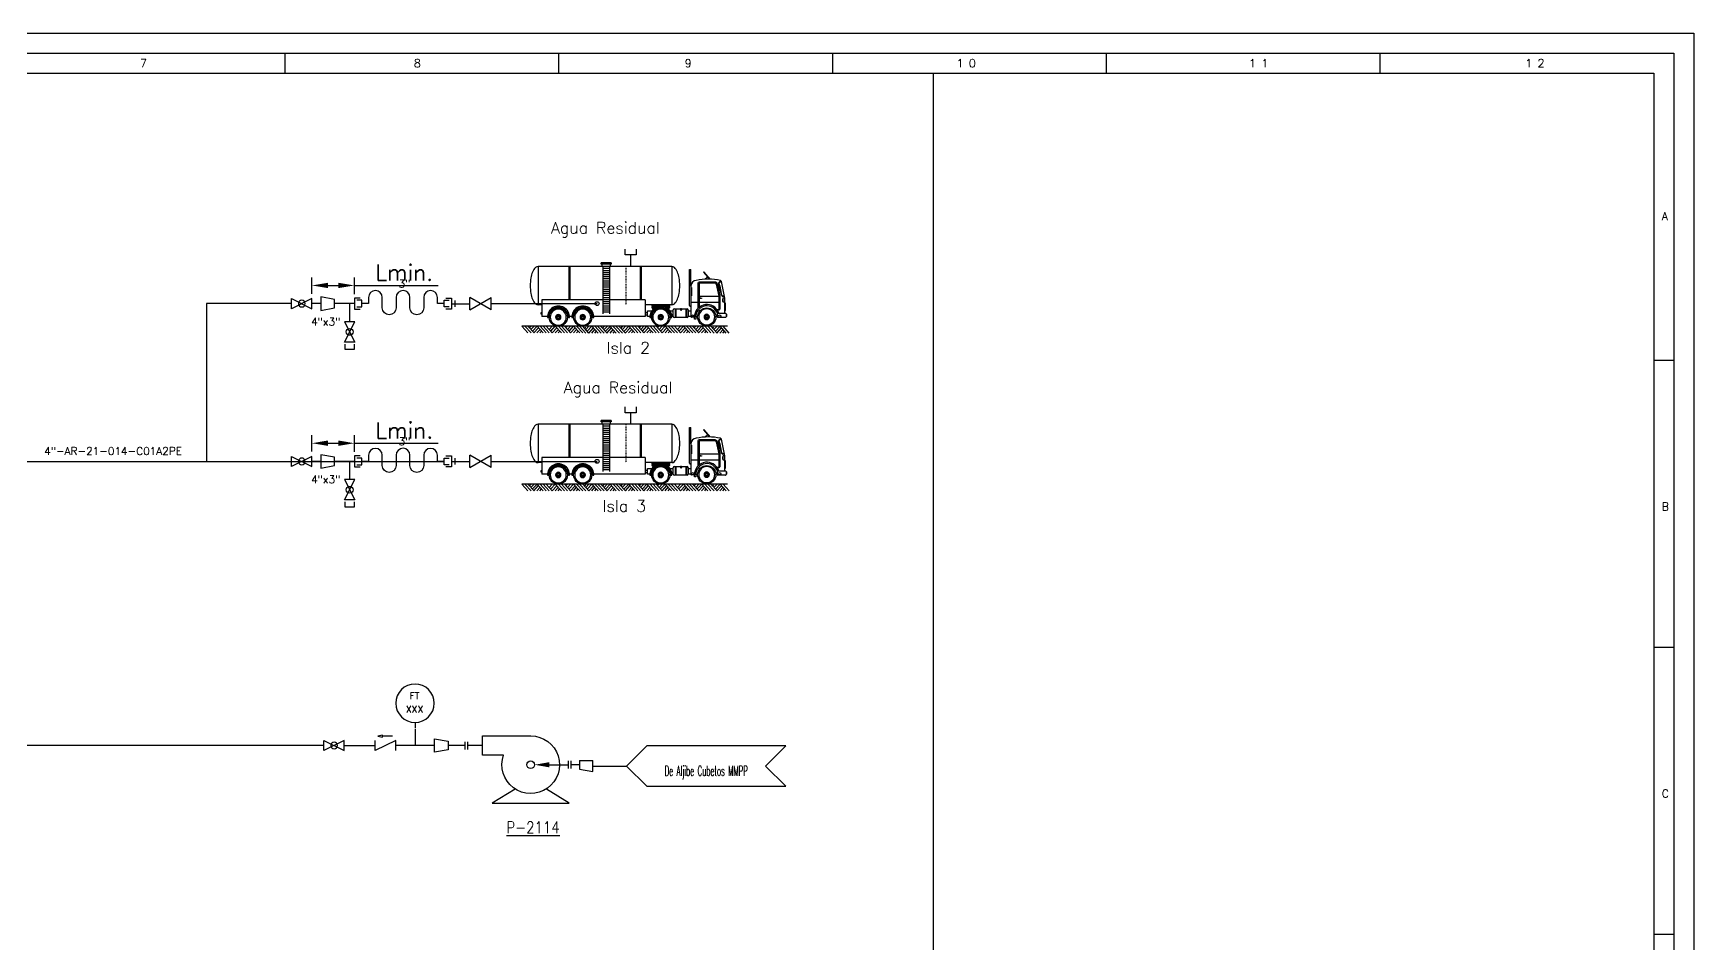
# Model space of a CAD drawing. Header units: millimetres. Extents: x 559 to 3993, y 623 to 920.
# Drawn here: x 1765.3 to 1972.6, y 805.9 to 919.5 of the extents above; entities that cross this region are included whole.
import ezdxf
from ezdxf.enums import TextEntityAlignment as Align

# ---------------------------------------------------------------- set-up
doc = ezdxf.new("R2010")
doc.units = ezdxf.units.MM
doc.linetypes.add('RAYITAS', pattern=[0.375, 0.25, -0.125])
for name, color, linetype in [('CAJETIN', 1, 'Continuous'), ('CARGACAMIONES', 7, 'Continuous'), ('COTAS', 4, 'Continuous'), ('EQUIPOS', 5, 'Continuous'), ('FORMATO', 7, 'Continuous'), ('INSTRUMENTOS', 1, 'Continuous'), ('TEX', 7, 'Continuous'), ('TEXTO-VALVULAS Y ACCESORIOS', 7, 'Continuous'), ('TUBERIA', 5, 'Continuous'), ('VALVULAS Y ACCESORIOS', 1, 'Continuous')]:
    doc.layers.add(name, color=color, linetype=linetype)
doc.styles.add('PY', font='ROMANS.shx')
doc.styles.add('PY1', font='ROMANS.shx', dxfattribs={"width": 0.8})
doc.linetypes.add('SEÑAL_MECANICA2', pattern='A,4.411183,["o",PY,S=4.130212,R=360,X=0,Y=-1.374288],0.588817,-0.374158,["",PY,S=2,R=360,X=0,Y=-0.688262],-2.183682', length=7.55784)
doc.dimstyles.new('1-5', dxfattribs={"dimtxt": 2, "dimasz": 2, "dimexe": 1, "dimexo": 0.5, "dimgap": 0.6, "dimtad": 1, "dimdec": 0, "dimlfac": 5, "dimzin": 0, "dimdsep": 46, "dimtxsty": 'PY', "dimcen": 0.7, "dimclrd": 4, "dimclre": 4, "dimclrt": 7, "dimazin": 0, "dimtfac": 1, "dimtdec": 0, "dimtofl": 0, "dimtmove": 0, "dimatfit": 3, "dimfxl": 1, "dimtolj": 1, "dimtzin": 0, "dimarcsym": 0})

# ---------------------------------------------------------------- blocks, each defined once
blk = doc.blocks.new('BANDERA DE FLUJO')
at = {"layer": 'TEX', "color": 1, "ltscale": 0.1, "flags": 128}
blk.add_lwpolyline([(-4, 4), (-31.46, 4), (-27.46, 0), (-31.46, -4), (-4, -4), (0, 0)], close=True, dxfattribs=at)
at = {"layer": 'TEX', "style": 'PY1', "width": 0.8}
for tag, p in [('ETIQUETA-LINEA-1', (-15.73, 0.61)), ('ETIQUETA-LINEA-2', (-15.73, -2.91))]:
    blk.add_attdef(tag, text='', height=2, dxfattribs=at).set_placement(p, align=Align.CENTER)
blk = doc.blocks.new('SEÑAL CIR')
at = {"color": 1}
blk.add_circle((0, 5.7), 5.7, dxfattribs=at)
at = {"layer": 'INSTRUMENTOS', "linetype": 'Continuous', "style": 'PY', "flags": 4}
for p in [(0.18, 6.94), (0.13, 2.95)]:
    blk.add_attdef('---', text='', height=2, dxfattribs=at).set_placement(p, align=Align.CENTER)
blk = doc.blocks.new('VALV GLOB-V')
at = {"layer": 'INSTRUMENTOS', "color": 1, "flags": 128}
blk.add_lwpolyline([(5.7, -1.43), (5.7, 1.43), (0, -1.43), (0, 1.43)], close=True, dxfattribs=at)
at = {"layer": 'INSTRUMENTOS', "color": 1}
blk.add_circle((2.85, 0), 0.95, dxfattribs=at)
at = {"layer": 'INSTRUMENTOS', "color": 7, "linetype": 'SEÑAL_MECANICA2', "style": 'PY'}
blk.add_attdef('REF.', text='', height=2, dxfattribs=at).set_placement((3, -3.37), align=Align.MIDDLE)
blk = doc.blocks.new('REDUCCION')
at = {"color": 1}
for p, q in [((0, 2), (0, -2)), ((4, 1.25), (0, 2)), ((4, -1.25), (4, 1.25)), ((0, -2), (4, -1.25))]:
    blk.add_line(p, q, dxfattribs=at)
at = {"style": 'PY1', "width": 0.8}
blk.add_attdef('.', text='', height=2, dxfattribs=at).set_placement((2, -3.65), align=Align.MIDDLE)
blk = doc.blocks.new('FLECHA')
at = {"color": 1}
blk.add_solid([(-0.88, -5), (0.87, -5), (0, 0)], dxfattribs=at)
blk = doc.blocks.new('VALVULA RETENCION')
at = {"layer": 'VALVULAS Y ACCESORIOS'}
blk.add_line((0.79, 2.4), (3.43, 2.4), dxfattribs=at)
at = {"layer": 'VALVULAS Y ACCESORIOS', "flags": 128}
blk.add_lwpolyline([(0, -1.33), (0, 1.33), (5.33, -1.33), (5.33, 1.33)], dxfattribs=at)
blk.add_lwpolyline([(4.65, 2.4), (3.43, 2.14), (3.43, 2.66)], close=True, dxfattribs=at)
at = {"layer": 'TEXTO-VALVULAS Y ACCESORIOS', "linetype": 'SEÑAL_MECANICA2', "style": 'PY1', "width": 0.8}
blk.add_attdef('REF.', text='', height=2, dxfattribs=at).set_placement((2.94, -3.07), align=Align.MIDDLE)
blk = doc.blocks.new('CAMION CISTERNA ALZ')
at = {"layer": 'CAJETIN', "color": 4, "linetype": 'RAYITAS'}
blk.add_line((38.62, 22.25), (38.62, 7.95), dxfattribs=at)
at = {"layer": 'CARGACAMIONES', "color": 4, "linetype": 'ByBlock'}
for p, q in [((55.71, 22.25), (6.06, 22.25)), ((6.06, 22.25), (6.06, 7.95)), ((17.4, 22.25), (17.4, 9.88)), ((17.83, 22.25), (17.83, 9.88)), ((33.2, 23.63), (29.46, 23.63)), ((29.46, 23.13), (29.46, 23.63)), ((33.2, 23.38), (29.46, 23.38)), ((33.2, 23.13), (29.46, 23.13)), ((29.73, 23.13), (29.73, 22.25)), ((30.12, 22.09), (30.12, 4.63)), ((32.54, 21.43), (30.12, 21.43)), ((32.54, 20.66), (30.12, 20.66)), ((32.54, 19.89), (30.12, 19.89)), ((32.54, 19.12), (30.12, 19.12)), ((32.54, 22.09), (32.54, 4.63)), ((32.91, 22.25), (32.91, 23.13)), ((33.2, 23.63), (33.2, 23.13)), ((43.94, 22.25), (43.94, 9.88)), ((44.37, 22.25), (44.37, 9.88)), ((55.71, 22.25), (55.71, 7.95)), ((62.23, 7.75), (62.23, 21.05)), ((62.23, 21.05), (62.83, 21.05)), ((62.83, 14.9), (62.83, 21.05)), ((67.49, 20.16), (69.67, 17.49)), ((67.79, 20.16), (67.49, 20.16)), ((69.97, 17.48), (67.79, 20.16)), ((32.54, 18.34), (30.12, 18.34)), ((32.54, 17.57), (30.12, 17.57)), ((32.54, 16.8), (30.12, 16.8)), ((32.54, 16.03), (30.12, 16.03)), ((32.54, 15.26), (30.12, 15.26)), ((32.54, 14.48), (30.12, 14.48)), ((32.54, 13.71), (30.12, 13.71)), ((32.54, 12.94), (30.12, 12.94)), ((62.83, 15), (62.83, 3.58)), ((62.83, 14.3), (63.22, 14.3)), ((62.83, 13.91), (63.22, 13.91)), ((62.83, 13.51), (63.22, 13.51)), ((62.83, 13.11), (63.22, 13.11)), ((62.83, 12.71), (63.22, 12.71)), ((65.41, 15.99), (65.41, 6.68)), ((71.82, 16.39), (65.81, 16.39)), ((65.81, 15.79), (65.81, 7.05)), ((71.82, 15.99), (66.01, 15.99)), ((69.05, 18.25), (68.14, 17.46)), ((72.2, 15.68), (73.15, 11.18)), ((72.59, 15.76), (73.06, 13.57)), ((73.06, 13.41), (73.06, 15.39)), ((73.06, 15.39), (73.35, 15.39)), ((73.35, 13.41), (73.06, 13.41)), ((73.09, 13.41), (73.55, 11.22)), ((73.15, 15.39), (73.15, 16.19)), ((73.15, 13.41), (73.15, 12.61)), ((73.15, 12.61), (73.55, 12.61)), ((73.39, 15.36), (73.23, 16.13)), ((73.53, 15.18), (73.32, 16.15)), ((73.35, 15.39), (73.35, 13.41)), ((74.15, 16.49), (73.52, 16.49)), ((74.18, 16.39), (73.52, 16.39)), ((74.2, 11.52), (73.69, 13.95)), ((74.3, 11.54), (73.74, 14.16)), ((75.44, 10.43), (74.12, 16.67)), ((7.45, 7.95), (6.06, 7.95)), ((45.78, 9.88), (7.45, 9.88)), ((7.45, 9.88), (7.45, 3.68)), ((32.54, 12.17), (30.12, 12.17)), ((32.54, 11.39), (30.12, 11.39)), ((32.54, 10.62), (30.12, 10.62)), ((32.54, 9.85), (30.12, 9.85)), ((32.54, 9.08), (30.12, 9.08)), ((32.54, 8.3), (30.12, 8.3)), ((32.54, 7.53), (30.12, 7.53)), ((32.54, 6.75), (30.12, 6.75)), ((45.78, 9.88), (45.78, 3.68)), ((55.71, 7.95), (45.78, 7.95)), ((48.23, 7.85), (48.23, 7.45)), ((54.98, 7.85), (48.23, 7.85)), ((48.23, 7.45), (51.01, 7.45)), ((50.24, 7.25), (48.23, 7.25)), ((48.23, 7.25), (48.23, 6.85)), ((48.23, 6.85), (49.44, 6.85)), ((48.43, 6.85), (48.92, 6.47)), ((48.73, 7.85), (48.73, 7.95)), ((49.32, 7.45), (49.32, 7.25)), ((52.3, 7.45), (54.98, 7.45)), ((54.98, 7.25), (53.07, 7.25)), ((53.87, 6.85), (54.98, 6.85)), ((53.89, 7.45), (53.89, 7.25)), ((54.78, 6.85), (54.34, 6.51)), ((54.49, 7.85), (54.49, 7.95)), ((54.98, 7.45), (54.98, 7.85)), ((54.98, 6.85), (54.98, 7.25)), ((56.67, 6.46), (58.95, 6.46)), ((56.97, 6.46), (56.97, 3.28)), ((57.17, 6.46), (57.17, 3.28)), ((58.95, 6.46), (58.95, 6.16)), ((59.35, 6.46), (61.44, 6.46)), ((59.35, 6.46), (59.35, 6.16)), ((60.94, 6.46), (60.94, 3.28)), ((61.14, 6.46), (61.14, 3.28)), ((62.83, 7.35), (62.63, 7.35)), ((62.83, 12.32), (63.22, 12.32)), ((62.83, 11.92), (63.22, 11.92)), ((62.83, 11.52), (63.22, 11.52)), ((65.41, 8.84), (62.83, 8.84)), ((73.15, 11.12), (65.81, 11.12)), ((73.15, 8.84), (65.81, 8.84)), ((66.1, 10.33), (66.1, 10.53)), ((66.1, 10.53), (66.5, 10.53)), ((66.8, 10.33), (66.1, 10.33)), ((66.8, 10.53), (66.8, 10.33)), ((73.15, 11.18), (73.15, 6.16)), ((73.55, 11.22), (73.55, 6.36)), ((74.55, 10.13), (74.55, 9.24)), ((74.64, 10.33), (74.64, 9.14)), ((75.27, 11.22), (74.69, 11.22)), ((75.29, 11.12), (74.69, 11.12)), ((75.44, 10.43), (74.74, 10.43)), ((74.74, 9.04), (75.44, 9.04)), ((75.44, 8.94), (75.24, 8.94)), ((75.44, 8.74), (75.24, 8.74)), ((75.34, 8.74), (75.34, 5.76)), ((75.44, 4.87), (75.44, 10.43)), ((75.44, 8.64), (75.54, 8.64)), ((75.54, 8.64), (75.54, 5.86)), ((75.64, 8.64), (75.54, 8.64)), ((75.64, 5.86), (75.64, 8.64)), ((7.15, 4.45), (7.15, 5.08)), ((7.15, 5.08), (7.45, 5.08)), ((7.45, 4.45), (7.15, 4.45)), ((9.49, 3.68), (7.45, 3.68)), ((9.48, 3.28), (9.87, 3.28)), ((17.32, 3.28), (17.72, 3.28)), ((18.22, 3.68), (17.71, 3.68)), ((18.56, 3.68), (17.75, 3.68)), ((18.55, 3.28), (18.94, 3.28)), ((26.39, 3.28), (26.79, 3.28)), ((45.78, 3.68), (26.78, 3.68)), ((32.54, 5.99), (30.12, 5.99)), ((32.54, 5.26), (30.12, 5.26)), ((46.74, 4.98), (45.78, 4.98)), ((46.74, 4.12), (45.78, 4.12)), ((46.74, 3.68), (46.74, 5.76)), ((46.74, 5.76), (48.29, 5.76)), ((47.54, 3.68), (46.74, 3.68)), ((47.54, 3.28), (47.93, 3.28)), ((55.02, 5.76), (56.27, 5.76)), ((55.38, 3.28), (55.78, 3.28)), ((56.27, 3.68), (55.77, 3.68)), ((56.27, 3.68), (56.27, 6.06)), ((61.44, 3.28), (56.67, 3.28)), ((61.83, 6.06), (61.83, 3.68)), ((61.83, 5.76), (62.83, 5.76)), ((62.83, 3.68), (61.83, 3.68)), ((64.12, 3.38), (63.03, 3.38)), ((63.05, 3.58), (63.05, 3.9)), ((63.05, 3.58), (64, 3.58)), ((64, 3.58), (64, 3.9)), ((64.12, 2.68), (64.12, 3.38)), ((64.62, 2.68), (64.12, 2.68)), ((64.62, 3.38), (64.62, 2.68)), ((73.35, 6.16), (72.5, 6.16)), ((72.66, 5.37), (72.66, 5.96)), ((72.66, 3.48), (72.66, 4.67)), ((72.86, 4.87), (75.64, 4.87)), ((72.86, 3.48), (72.86, 3.88)), ((72.86, 3.48), (74.05, 3.48)), ((75.64, 3.28), (72.86, 3.28)), ((74.05, 3.48), (74.05, 3.88)), ((75.44, 5.76), (75.24, 5.76)), ((75.54, 5.86), (75.44, 5.86)), ((75.54, 5.86), (75.64, 5.86)), ((75.84, 4.67), (75.84, 3.48)), ((75.84, 4.47), (76.03, 4.47)), ((76.03, 3.68), (75.84, 3.68)), ((76.03, 4.47), (76.03, 3.68))]:
    blk.add_line(p, q, dxfattribs=at)
at = {"layer": 'CARGACAMIONES', "color": 4}
for p, q in [((2.29, -2.48), (0, 0)), ((76.41, 0), (0.04, 0)), ((37.42, -1.23), (38.57, 0)), ((37.99, -1.84), (39.69, 0)), ((41.99, -2.48), (39.7, 0)), ((43.12, -2.48), (40.83, 0)), ((44.25, -2.48), (41.95, 0)), ((45.37, -2.48), (43.08, 0)), ((43.66, -0.62), (44.23, 0)), ((44.22, -1.23), (45.36, 0)), ((44.78, -1.84), (46.49, 0)), ((48.78, -2.48), (46.49, 0)), ((49.9, -2.48), (47.61, 0)), ((3.42, -2.48), (1.13, 0)), ((4.55, -2.48), (2.25, 0)), ((2.83, -0.63), (3.41, 0)), ((3.39, -1.24), (4.53, 0)), ((3.96, -1.85), (5.66, 0)), ((4.49, -2.48), (6.22, -0.61)), ((5.62, -2.49), (6.79, -1.22)), ((7.95, -2.49), (5.66, 0)), ((6.74, -2.49), (7.35, -1.83)), ((9.08, -2.49), (6.79, 0)), ((10.2, -2.49), (7.91, 0)), ((11.33, -2.49), (9.04, 0)), ((10.18, -1.24), (11.32, -0.01)), ((10.74, -1.85), (12.44, -0.01)), ((11.28, -2.49), (13.01, -0.62)), ((12.4, -2.49), (13.57, -1.23)), ((14.74, -2.49), (12.44, -0.01)), ((13.53, -2.49), (14.13, -1.84)), ((15.86, -2.49), (13.57, -0.01)), ((16.99, -2.49), (14.7, -0.01)), ((18.12, -2.49), (15.82, -0.01)), ((16.4, -0.63), (16.98, -0.01)), ((16.96, -1.24), (18.1, -0.01)), ((17.53, -1.85), (19.23, -0.01)), ((18.06, -2.49), (19.79, -0.62)), ((19.19, -2.49), (20.36, -1.23)), ((21.52, -2.49), (19.23, -0.01)), ((20.32, -2.49), (20.92, -1.84)), ((22.65, -2.49), (20.36, -0.01)), ((23.78, -2.5), (21.48, -0.01)), ((24.9, -2.5), (22.61, -0.01)), ((23.2, -0.91), (23.77, -0.28)), ((23.75, -1.25), (24.89, -0.01)), ((24.31, -1.86), (26.02, -0.01)), ((24.85, -2.5), (26.58, -0.62)), ((25.97, -2.5), (27.14, -1.23)), ((28.31, -2.5), (26.02, -0.01)), ((27.1, -2.5), (27.71, -1.84)), ((29.44, -2.5), (27.14, -0.01)), ((30.56, -2.5), (28.27, -0.02)), ((31.69, -2.5), (29.4, -0.02)), ((29.99, -0.77), (30.55, -0.14)), ((30.54, -1.25), (31.68, -0.02)), ((31.1, -1.86), (32.8, -0.02)), ((31.63, -2.5), (33.37, -0.63)), ((32.76, -2.5), (33.93, -1.24)), ((35.09, -2.5), (32.8, -0.02)), ((33.89, -2.5), (34.49, -1.85)), ((36.22, -2.5), (33.93, -0.02)), ((37.35, -2.5), (35.06, -0.02)), ((38.47, -2.5), (36.18, -0.02)), ((36.88, -0.75), (37.44, -0.12)), ((38.52, -2.48), (40.25, -0.61)), ((39.65, -2.48), (40.82, -1.22)), ((40.78, -2.48), (41.38, -1.83)), ((45.32, -2.48), (47.05, -0.61)), ((46.44, -2.48), (47.61, -1.22)), ((47.57, -2.48), (48.17, -1.83)), ((51.03, -2.48), (48.74, 0)), ((52.16, -2.48), (49.87, 0)), ((50.44, -0.63), (51.02, 0)), ((51, -1.24), (52.14, 0)), ((51.57, -1.85), (53.27, 0)), ((52.1, -2.48), (53.83, -0.61)), ((53.23, -2.49), (54.4, -1.22)), ((55.56, -2.49), (53.27, 0)), ((54.36, -2.49), (54.96, -1.83)), ((56.69, -2.49), (54.4, 0)), ((57.82, -2.49), (55.52, 0)), ((58.94, -2.49), (56.65, 0)), ((57.79, -1.24), (58.93, -0.01)), ((58.35, -1.85), (60.06, -0.01)), ((58.89, -2.49), (60.62, -0.62)), ((60.02, -2.49), (61.18, -1.23)), ((62.35, -2.49), (60.06, -0.01)), ((61.14, -2.49), (61.75, -1.84)), ((63.48, -2.49), (61.18, -0.01)), ((64.6, -2.49), (62.31, -0.01)), ((65.73, -2.49), (63.44, -0.01)), ((64.01, -0.63), (64.59, -0.01)), ((64.58, -1.24), (65.72, -0.01)), ((65.14, -1.85), (66.84, -0.01)), ((65.67, -2.49), (67.41, -0.62)), ((66.8, -2.49), (67.97, -1.23)), ((69.13, -2.49), (66.84, -0.01)), ((67.93, -2.49), (68.53, -1.84)), ((70.26, -2.49), (67.97, -0.01)), ((71.39, -2.5), (69.1, -0.01)), ((72.51, -2.5), (70.22, -0.01)), ((70.81, -0.91), (71.38, -0.28)), ((71.36, -1.25), (72.5, -0.01)), ((71.92, -1.86), (73.63, -0.01)), ((72.46, -2.5), (74.19, -0.62)), ((73.59, -2.5), (74.75, -1.23)), ((75.92, -2.5), (73.63, -0.01)), ((74.71, -2.5), (75.32, -1.84)), ((77.05, -2.5), (74.76, -0.01))]:
    blk.add_line(p, q, dxfattribs=at)
at = {"layer": 'CARGACAMIONES', "color": 4, "linetype": 'ByBlock'}
for centre, radius in [((13.55, 3.38), 3.38), ((22.62, 3.38), 3.38), ((51.61, 3.38), 3.38), ((59.15, 6.46), 0.199), ((68.69, 3.48), 3.38), ((13.55, 3.38), 0.794), ((12.95, 3.38), 0.0993), ((13.13, 3.8), 0.0993), ((13.13, 2.96), 0.0993), ((13.55, 3.38), 0.397), ((13.55, 3.98), 0.0993), ((13.55, 2.78), 0.0993), ((13.97, 3.8), 0.0993), ((13.97, 2.96), 0.0993), ((14.14, 3.38), 0.0993), ((22.62, 3.38), 0.794), ((22.02, 3.38), 0.0993), ((22.2, 3.8), 0.0993), ((22.2, 2.96), 0.0993), ((22.62, 3.38), 0.397), ((22.62, 3.98), 0.0993), ((22.62, 2.78), 0.0993), ((23.04, 3.8), 0.0993), ((23.04, 2.96), 0.0993), ((23.21, 3.38), 0.0993), ((51.61, 3.38), 0.794), ((51.01, 3.38), 0.0993), ((51.19, 3.8), 0.0993), ((51.19, 2.96), 0.0993), ((51.61, 3.38), 0.397), ((51.61, 3.98), 0.0993), ((51.61, 2.78), 0.0993), ((52.03, 3.8), 0.0993), ((52.03, 2.96), 0.0993), ((52.2, 3.38), 0.0993), ((68.69, 3.48), 0.794), ((68.09, 3.48), 0.0993), ((68.27, 3.9), 0.0993), ((68.27, 3.06), 0.0993), ((68.69, 3.48), 0.397), ((68.69, 4.07), 0.0993), ((68.69, 2.88), 0.0993), ((69.11, 3.9), 0.0993), ((69.11, 3.06), 0.0993), ((69.28, 3.48), 0.0993)]:
    blk.add_circle(centre, radius, dxfattribs=at)
at = {"layer": 'CARGACAMIONES', "color": 4, "linetype": 'Continuous'}
blk.add_circle((27.95, 8.42), 0.718, dxfattribs=at)
at = {"layer": 'CARGACAMIONES', "color": 4, "linetype": 'ByBlock'}
for centre, radius, start, end in [((13.25, 16.31), 10.04, 157.51772, 170.27274), ((8.8, 18.15), 5.23, 135.02507, 157.51772), ((6.06, 20.89), 1.36, 90, 135.02507), ((55.71, 20.89), 1.36, 44.97493, 90), ((52.97, 18.15), 5.23, 22.48228, 44.97493), ((48.52, 16.31), 10.04, 9.72726, 22.48228), ((20.34, 15.1), 17.24, 170.27274, 180), ((20.34, 15.1), 17.24, 180, 189.72726), ((41.43, 15.1), 17.24, 360, 9.72726), ((41.43, 15.1), 17.24, 350.27274, 0), ((64.81, 15), 1.99, 90, 180), ((69.28, -2.39), 19.88, 77.0128, 102.9872), ((65.81, 15.99), 0.397, 90, 180), ((66.01, 15.79), 0.199, 90, 180), ((69.75, 17.67), 0.0993, 0, 180), ((69.75, 17.67), 0.0993, 180, 0), ((71.82, 15.59), 0.794, 11.94418, 90), ((71.82, 15.59), 0.397, 11.94418, 90), ((73.52, 16.19), 0.298, 90, 191.97613), ((73.52, 16.19), 0.199, 90, 191.97613), ((72.36, 14.4), 1.4, 315, 45), ((73.73, 16.59), 0.397, 11.97613, 90), ((13.25, 13.88), 10.04, 189.72726, 202.48228), ((8.8, 12.04), 5.23, 202.48228, 224.97493), ((6.06, 9.3), 1.36, 224.97493, 270), ((13.6, 3.38), 4.12, 358.61965, 181.38035), ((13.6, 3.38), 3.72, 358.47242, 181.52758), ((13.55, 3.38), 2.98, 90, 270), ((13.55, 3.38), 2.98, 270, 90), ((22.67, 3.38), 4.12, 358.61965, 181.38035), ((22.67, 3.38), 3.72, 358.47242, 181.52758), ((22.62, 3.38), 2.98, 90, 270), ((22.62, 3.38), 2.98, 270, 90), ((51.66, 3.38), 4.12, 358.61965, 181.38035), ((51.66, 3.38), 3.72, 358.47242, 181.52758), ((51.61, 3.38), 2.98, 90, 270), ((51.61, 3.38), 2.98, 270, 90), ((55.71, 9.3), 1.36, 270, 315.02507), ((56.67, 6.06), 0.397, 90, 180), ((52.97, 12.04), 5.23, 315.02507, 337.51772), ((48.52, 13.88), 10.04, 337.51772, 350.27274), ((61.44, 6.06), 0.397, 0, 90), ((62.63, 7.75), 0.397, 180, 270), ((68.74, 3.48), 4.62, 31.87064, 181.38035), ((68.74, 3.48), 4.12, 17.5788, 181.38035), ((68.69, 3.48), 2.98, 90, 270), ((68.69, 3.48), 2.98, 270, 90), ((73.35, 6.36), 0.199, 270, 0), ((74.69, 11.62), 0.497, 191.97613, 270), ((74.69, 11.62), 0.397, 191.97613, 270), ((74.74, 10.33), 0.0993, 90, 180), ((74.74, 9.14), 0.0993, 180, 270), ((13.55, 3.38), 0.993, 90, 270), ((13.55, 3.38), 0.993, 270, 90), ((22.62, 3.38), 0.993, 90, 270), ((22.62, 3.38), 0.993, 270, 90), ((51.61, 3.38), 0.993, 90, 270), ((51.61, 3.38), 0.993, 270, 90), ((56.67, 3.68), 0.397, 180, 270), ((59.15, 6.16), 0.199, 180, 0), ((61.44, 3.68), 0.397, 270, 0), ((63.03, 3.58), 0.199, 180, 270), ((63.52, 3.42), 0.674, 45, 135), ((68.69, 3.48), 0.993, 90, 270), ((68.69, 3.48), 0.993, 270, 90), ((72.66, 5.66), 0.298, 270, 90), ((72.86, 4.67), 0.199, 90, 180), ((72.86, 3.48), 0.199, 180, 270), ((73.45, 3.28), 0.843, 45, 135), ((68.74, 3.48), 4.62, 17.5788, 25.73681), ((75.64, 4.67), 0.199, 0, 90), ((75.64, 3.48), 0.199, 270, 0)]:
    blk.add_arc(centre, radius, start, end, dxfattribs=at)
at = {"layer": 'CARGACAMIONES', "color": 4}
for start, end in [(357.70847, 177.70847), (177.70847, 357.70847)]:
    blk.add_arc((74.79, -1.38), 0.0145, start, end, dxfattribs=at)
blk = doc.blocks.new('*D40')
at = {"layer": 'COTAS', "color": 4, "lineweight": -2, "transparency": 16777216}
for p, q in [((1800.11, 867.3), (1800.11, 869.35)), ((1802.11, 868.35), (1803.42, 868.35)), ((1805.42, 867.26), (1805.42, 869.35)), ((1805.42, 868.35), (1815.86, 868.35))]:
    blk.add_line(p, q, dxfattribs=at)
at = {"layer": 'COTAS', "color": 4, "transparency": 16777216}
for points in [[(1802.11, 868.69), (1802.11, 868.02), (1800.11, 868.35)], [(1803.42, 868.69), (1803.42, 868.02), (1805.42, 868.35)]]:
    blk.add_solid(points, dxfattribs=at)
at = {"layer": 'Defpoints', "color": 0, "transparency": 16777216}
for p in [(1805.42, 868.35), (1800.11, 866.8), (1805.42, 866.76)]:
    blk.add_point(p, dxfattribs=at)
at = {"layer": 'COTAS', "color": 7, "transparency": 16777216, "insert": (1811.64, 869.95), "char_height": 2, "attachment_point": 5, "style": 'PY'}
blk.add_mtext('\\A1;Lmin.', dxfattribs=at)
blk = doc.blocks.new('*D39')
at = {"layer": 'COTAS', "color": 4, "lineweight": -2, "transparency": 16777216}
for p, q in [((1800.11, 887), (1800.11, 889.05)), ((1802.11, 888.05), (1803.42, 888.05)), ((1805.42, 886.96), (1805.42, 889.05)), ((1805.42, 888.05), (1815.86, 888.05))]:
    blk.add_line(p, q, dxfattribs=at)
at = {"layer": 'COTAS', "color": 4, "transparency": 16777216}
for points in [[(1802.11, 888.38), (1802.11, 887.72), (1800.11, 888.05)], [(1803.42, 888.38), (1803.42, 887.72), (1805.42, 888.05)]]:
    blk.add_solid(points, dxfattribs=at)
at = {"layer": 'Defpoints', "color": 0, "transparency": 16777216}
for p in [(1805.42, 888.05), (1800.11, 886.5), (1805.42, 886.46)]:
    blk.add_point(p, dxfattribs=at)
at = {"layer": 'COTAS', "color": 7, "transparency": 16777216, "insert": (1811.64, 889.65), "char_height": 2, "attachment_point": 5, "style": 'PY'}
blk.add_mtext('\\A1;Lmin.', dxfattribs=at)
blk = doc.blocks.new('MARCO-A1')
at = {"layer": 'FORMATO', "color": 5}
for p, q in [((488.92, 589), (488.92, 584)), ((557.33, 589), (557.33, 584)), ((625.75, 589), (625.75, 584)), ((694.17, 589), (694.17, 584)), ((762.58, 589), (762.58, 584)), ((831, 512.25), (836, 512.25)), ((831, 440.5), (836, 440.5)), ((831, 368.75), (836, 368.75))]:
    blk.add_line(p, q, dxfattribs=at)
at = {"layer": 'FORMATO', "color": 1}
blk.add_lwpolyline([(0, 594), (841, 594), (841, 0), (0, 0)], close=True, dxfattribs=at)
at = {"layer": 'FORMATO', "color": 5}
blk.add_lwpolyline([(5, 589), (836, 589), (836, 5), (5, 5)], close=True, dxfattribs=at)
at = {"layer": 'FORMATO', "color": 8, "linetype": 'Continuous'}
blk.add_lwpolyline([(10, 584), (831, 584), (831, 10), (10, 10)], close=True, dxfattribs=at)
at = {"layer": 'FORMATO', "color": 1, "style": 'PY'}
for s, p in [('7', (452.75, 585.5)), ('8', (521.17, 585.5)), ('9', (588.85, 585.5)), ('1 0', (656.77, 585.5)), ('1 1', (729.83, 585.5)), ('1 2', (798.88, 585.5)), ('A', (833, 547.25)), ('B', (833, 474.67)), ('C', (833, 402.92))]:
    blk.add_text(s, height=2, dxfattribs=at).set_placement(p)

msp = doc.modelspace()

# ---------------------------------------------------------------- linework, layer by layer
at = {"color": 1}
for p, q in [((1839.88, 891.85), (1839.88, 890.43)), ((1804.82, 885.78), (1804.82, 883.51)), ((1817.55, 885.77), (1819.84, 885.77)), ((1817.99, 885.37), (1817.99, 886.18)), ((1819.84, 885.02), (1822.48, 886.55)), ((1822.48, 885.02), (1819.84, 886.55)), ((1819.84, 885.02), (1819.84, 886.55)), ((1822.48, 885.02), (1822.48, 886.55)), ((1822.48, 885.78), (1835.7, 885.78)), ((1839.88, 872.16), (1839.88, 870.73)), ((1817.99, 865.68), (1817.99, 866.48)), ((1819.84, 865.32), (1822.48, 866.85)), ((1822.48, 865.32), (1819.84, 866.85)), ((1819.84, 865.32), (1819.84, 866.85)), ((1822.48, 865.32), (1822.48, 866.85)), ((1804.82, 866.08), (1804.82, 863.81)), ((1817.55, 866.08), (1819.84, 866.08)), ((1822.48, 866.09), (1835.7, 866.09)), ((1812.98, 833.49), (1812.98, 832.84)), ((1812.98, 832.69), (1812.98, 830.61)), ((1833.51, 828.74), (1833.51, 827.68)), ((1833.51, 828.74), (1835.19, 828.74)), ((1833.51, 827.68), (1835.19, 827.37)), ((1835.19, 827.37), (1835.19, 828.74))]:
    msp.add_line(p, q, dxfattribs=at)
at = {"color": 1, "flags": 128}
for points in [[(1840.56, 892.57), (1840.56, 891.85), (1839.2, 891.85), (1839.2, 892.57)], [(1806.14, 886.46), (1805.42, 886.46), (1805.42, 885.09), (1806.14, 885.09)], [(1816.83, 886.46), (1817.55, 886.46), (1817.55, 885.09), (1816.83, 885.09)], [(1804.22, 880.72), (1804.22, 880.09), (1805.42, 880.09), (1805.42, 880.72)], [(1840.56, 872.88), (1840.56, 872.16), (1839.2, 872.16), (1839.2, 872.88)], [(1806.14, 866.76), (1805.42, 866.76), (1805.42, 865.39), (1806.14, 865.39)], [(1816.83, 866.76), (1817.55, 866.76), (1817.55, 865.39), (1816.83, 865.39)], [(1804.22, 861.03), (1804.22, 860.4), (1805.42, 860.4), (1805.42, 861.03)]]:
    msp.add_lwpolyline(points, dxfattribs=at)
at = {"layer": 'CAJETIN', "color": 8, "linetype": 'Continuous'}
msp.add_line((1877.68, 627.88), (1877.68, 914.54), dxfattribs=at)
at = {"layer": 'EQUIPOS', "color": 5, "linetype": 'Continuous'}
msp.add_lwpolyline([(1821.42, 831.81), (1827.42, 831.81, -3.146264), (1824.03, 829.41), (1821.42, 829.41)], format="xyb", close=True, dxfattribs=at)
msp.add_lwpolyline([(1825.48, 825.18), (1822.62, 823.41), (1832.22, 823.41), (1829.37, 825.18)], dxfattribs=at)
msp.add_circle((1827.42, 828.21), 0.48, dxfattribs=at)
at = {"layer": 'INSTRUMENTOS', "color": 1, "ltscale": 0.1, "flags": 128}
for points in [[(1805.74, 885.37), (1806.36, 885.37), (1806.36, 886.19), (1805.74, 886.19)], [(1817.23, 885.37), (1816.61, 885.37), (1816.61, 886.19), (1817.23, 886.19)], [(1805.74, 865.67), (1806.36, 865.67), (1806.36, 866.5), (1805.74, 866.5)], [(1817.23, 865.67), (1816.61, 865.67), (1816.61, 866.5), (1817.23, 866.5)]]:
    msp.add_lwpolyline(points, dxfattribs=at)
at = {"layer": 'TUBERIA', "color": 5, "linetype": 'Continuous'}
for p, q in [((1801.24, 885.78), (1800.11, 885.78)), ((1805.42, 885.78), (1802.93, 885.78)), ((1801.24, 866.08), (1800.11, 866.08)), ((1805.42, 866.08), (1802.93, 866.08))]:
    msp.add_line(p, q, dxfattribs=at)
at = {"layer": 'TUBERIA'}
for p, q in [((1801.61, 830.61), (1712.79, 830.61)), ((1835.19, 828.05), (1839.38, 828.05))]:
    msp.add_line(p, q, dxfattribs=at)
at = {"layer": 'TUBERIA', "linetype": 'Continuous'}
for p, q in [((1808.01, 830.59), (1804.14, 830.59)), ((1815.43, 830.61), (1810.57, 830.61)), ((1819.24, 830.61), (1817.12, 830.61)), ((1821.42, 830.61), (1819.56, 830.61)), ((1829.31, 828.21), (1832.15, 828.21)), ((1831.95, 828.21), (1832.15, 828.21)), ((1833.51, 828.21), (1832.47, 828.21))]:
    msp.add_line(p, q, dxfattribs=at)
at = {"layer": 'TUBERIA', "color": 5, "linetype": 'Continuous', "flags": 128}
for points in [[(1816.61, 885.78), (1815.79, 885.78), (1815.79, 886.54, 1), (1814.07, 886.54), (1814.07, 885.25, -1), (1812.35, 885.25), (1812.35, 886.54, 1), (1810.62, 886.54), (1810.62, 885.25, -1), (1808.9, 885.25), (1808.9, 886.54, 1), (1807.18, 886.54), (1807.18, 885.78), (1806.36, 885.78)], [(1816.61, 866.08), (1815.79, 866.08), (1815.79, 866.85, 1), (1814.07, 866.85), (1814.07, 865.56, -1), (1812.35, 865.56), (1812.35, 866.85, 1), (1810.62, 866.85), (1810.62, 865.56, -1), (1808.9, 865.56), (1808.9, 866.85, 1), (1807.18, 866.85), (1807.18, 866.08), (1806.36, 866.08)]]:
    msp.add_lwpolyline(points, format="xyb", dxfattribs=at)
at = {"layer": 'TUBERIA', "color": 5, "linetype": 'Continuous'}
msp.add_lwpolyline([(1797.59, 885.78), (1786.97, 885.78), (1786.97, 866.08)], dxfattribs=at)
at = {"layer": 'TUBERIA', "linetype": 'Continuous'}
msp.add_lwpolyline([(1746.22, 866.08), (1816.61, 866.08)], dxfattribs=at)
at = {"layer": 'VALVULAS Y ACCESORIOS', "ltscale": 0.1}
for p, q in [((1819.24, 830.13), (1819.24, 831.09)), ((1819.56, 830.13), (1819.56, 831.09)), ((1832.15, 827.73), (1832.15, 828.69)), ((1832.15, 827.73), (1832.15, 828.69)), ((1832.47, 827.73), (1832.47, 828.69))]:
    msp.add_line(p, q, dxfattribs=at)

# ---------------------------------------------------------------- block references
at = {"xscale": 0.499409123998651, "yscale": 0.499409123998651, "zscale": 0.499409123998651}
msp.add_blockref('MARCO-A1', (1552.57, 622.89), dxfattribs=at)
at = {"linetype": 'Continuous'}
for name, p, xscale, yscale, zscale in [('VALV GLOB-V', (1800.11, 885.78), -0.4431663157894946, 0.4431663157894946, 0.4431663157894946), ('VALV GLOB-V', (1800.11, 866.08), -0.4431663157894946, 0.4431663157894946, 0.4431663157894946), ('VALV GLOB-V', (1804.14, 830.61), -0.4431663157893854, 0.4431663157893854, 0.4431663157893854), ('VALVULA RETENCION', (1810.57, 830.61), -0.48, 0.48, 0.48)]:
    msp.add_blockref(name, p, dxfattribs=dict(at, xscale=xscale, yscale=yscale, zscale=zscale))
at = {"linetype": 'Continuous', "xscale": 0.4431663157894946, "yscale": 0.4431663157894946, "zscale": 0.4431663157894946, "rotation": 90.00000000000001}
for p in [(1804.82, 880.98), (1804.82, 861.28)]:
    msp.add_blockref('VALV GLOB-V', p, dxfattribs=at)
at = {"linetype": 'Continuous'}
ref = msp.add_blockref('SEÑAL CIR', (1812.98, 833.49), dxfattribs=dict(at, xscale=-0.4210079999999652, yscale=0.4210079999999652, zscale=0.4210079999999652))
ref.add_attrib('---', 'FT', dxfattribs={"layer": 'INSTRUMENTOS', "color": 7, "linetype": 'Continuous', "height": 0.842, "style": 'PY'}).set_placement((1812.91, 836.41), align=Align.CENTER)
ref.add_attrib('---', 'XXX', dxfattribs={"layer": 'INSTRUMENTOS', "color": 7, "linetype": 'Continuous', "height": 0.842, "style": 'PY'}).set_placement((1812.93, 834.73), align=Align.CENTER)
ref = msp.add_blockref('BANDERA DE FLUJO', (1839.38, 828.05), dxfattribs=dict(xscale=0.631713466928574, yscale=0.631713466928574, zscale=0.631713466928574, rotation=180))
ref.add_attrib('ETIQUETA-LINEA-1', 'De Aljibe Cubetos MMPP', dxfattribs={"layer": 'TEX', "height": 1.2634, "style": 'PY1', "width": 0.5}).set_placement((1849.32, 826.83), align=Align.CENTER)
at = {"layer": 'INSTRUMENTOS', "color": 252, "linetype": 'Continuous', "xscale": 0.336000000000131, "yscale": 0.336000000000131, "zscale": 0.336000000000131}
for p in [(1826.31, 882.95), (1826.31, 863.26)]:
    msp.add_blockref('CAMION CISTERNA ALZ', p, dxfattribs=at)
at = {"layer": 'INSTRUMENTOS', "xscale": -0.3648000000001048, "yscale": 0.3648000000001048, "zscale": 0.3648000000001048, "rotation": 90}
msp.add_blockref('FLECHA', (1827.9, 828.21), dxfattribs=at)
at = {"layer": 'TUBERIA', "color": 5, "linetype": 'Continuous', "xscale": 0.4210080000000744, "yscale": 0.4210080000000744, "zscale": 0.4210080000000744}
for p in [(1801.24, 885.78), (1801.24, 866.08)]:
    msp.add_blockref('REDUCCION', p, dxfattribs=at)
at = {"layer": 'TUBERIA', "color": 5, "linetype": 'Continuous', "xscale": -0.4210079999999652, "yscale": 0.4210079999999652, "zscale": 0.4210079999999652, "rotation": 180}
msp.add_blockref('REDUCCION', (1815.43, 830.61), dxfattribs=at)

# ---------------------------------------------------------------- texts
at = {"layer": 'EQUIPOS', "color": 6, "linetype": 'Continuous', "style": 'PY', "width": 0.85}
msp.add_text('%%UP-2114', height=1.44, dxfattribs=at).set_placement((1827.71, 819.67), align=Align.CENTER)
at = {"layer": 'EQUIPOS', "color": 6, "char_height": 1.44, "width": 18.9239, "attachment_point": 2, "style": 'PY'}
for s, insert in [('Agua Residual ', (1836.74, 895.96)), ('Isla 2', (1839.59, 880.98)), ('Agua Residual ', (1838.33, 876.02)), ('Isla 3', (1839.1, 861.23))]:
    msp.add_mtext(s, dxfattribs=dict(at, insert=insert))
at = {"layer": 'TEXTO-VALVULAS Y ACCESORIOS', "style": 'PY'}
for s, p in [('3"', (1811.67, 887.8)), ('4"x3"', (1801.84, 883.05)), ('3"', (1811.67, 868.1)), ('4"-AR-21-014-C01A2PE', (1775.3, 866.89)), ('4"x3"', (1801.84, 863.35))]:
    msp.add_text(s, height=0.96, dxfattribs=at).set_placement(p, align=Align.CENTER)

# ---------------------------------------------------------------- dimensions: what is measured, and where the dimension line sits
at = {"layer": 'COTAS', "color": 1}
for base, p1, p2, picture, middle in [((1805.42, 888.05), (1800.11, 886.5), (1805.42, 886.46), '*D39', (1811.64, 889.65)), ((1805.42, 868.35), (1800.11, 866.8), (1805.42, 866.76), '*D40', (1811.64, 869.95))]:
    dim = msp.add_linear_dim(base=base, p1=p1, p2=p2, text='Lmin.', dimstyle='1-5', dxfattribs=at)
    dim.commit()
    dim.dimension.update_dxf_attribs({"geometry": picture, "text_midpoint": middle})

doc.saveas('drawing.dxf')
